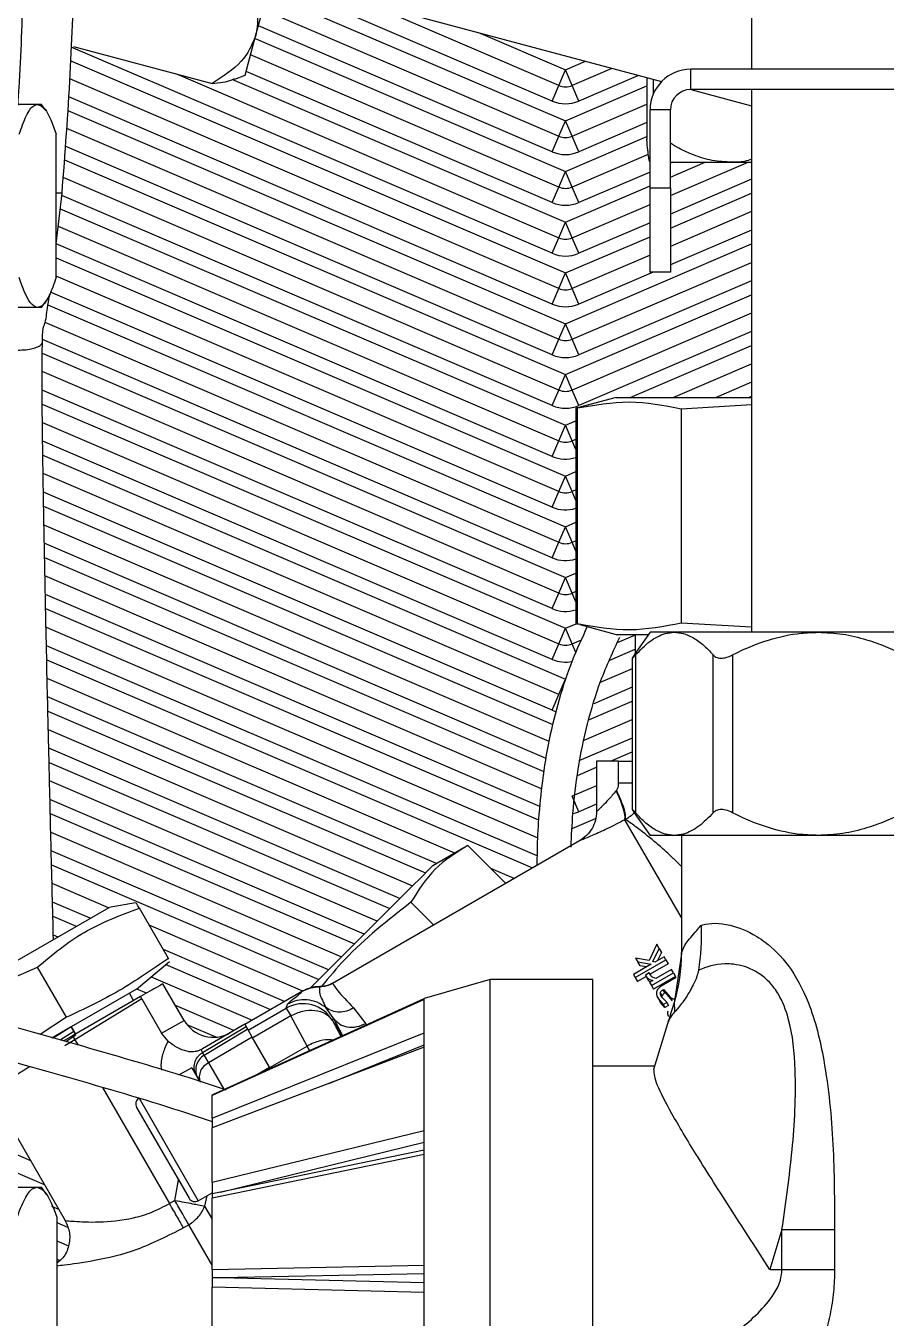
# Model space of a CAD drawing. Extents: x 75 to 2075, y 25 to 1460.
# Drawn here: x 1124.4 to 1187.9, y 873.6 to 969.1 of the extents above; entities that cross this region are included whole.
import ezdxf

# ---------------------------------------------------------------- set-up
doc = ezdxf.new("R2010")
doc.units = 0
doc.header["$LTSCALE"] = 5
doc.linetypes.add('SLD-KATı', pattern=[0])
doc.layers.get('0').update_dxf_attribs({"linetype": 'CONTINUOUS'})

msp = doc.modelspace()

# ---------------------------------------------------------------- linework, layer by layer
at = {"color": 7, "linetype": 'SLD-KATı'}
for p, q in [((1177.971, 985.042), (1177.971, 965.853)), ((1141.329, 968.29), (1144.381, 979.679)), ((1142.499, 972.655), (1171.31, 964.935)), ((1141.861, 970.275), (1163.729, 960.903)), ((1163.729, 964.653), (1149.326, 970.825)), ((1140.558, 965.41), (1141.329, 968.29)), ((1127.884, 967.542), (1138.11, 964.802)), ((1163.729, 957.153), (1140.96, 966.911)), ((1135.495, 965.503), (1163.729, 953.403)), ((1139.789, 965.131), (1140.558, 965.41)), ((1163.729, 964.653), (1164.221, 965.802)), ((1164.713, 964.653), (1164.221, 965.802)), ((1167.656, 965.914), (1164.713, 964.653)), ((1170.232, 965.223), (1170.232, 960.692)), ((1207.971, 965.853), (1173.471, 965.853)), ((1173.471, 964.353), (1173.471, 965.853)), ((1163.729, 949.653), (1127.611, 965.132)), ((1163.236, 963.504), (1163.729, 964.653)), ((1165.206, 963.504), (1164.713, 964.653)), ((1207.971, 964.353), (1173.471, 964.353)), ((1173.48, 964.353), (1177.971, 963.15)), ((1177.971, 964.353), (1177.971, 924.254)), ((1125.23, 963.254), (1117.488, 963.254)), ((1125.523, 963.254), (1125.23, 963.254)), ((1125.841, 962.801), (1125.523, 963.254)), ((1164.713, 960.903), (1170.232, 963.268)), ((1171.971, 962.853), (1170.471, 962.853)), ((1170.471, 957.103), (1170.471, 962.853)), ((1171.971, 957.103), (1171.971, 962.853)), ((1127.361, 961.489), (1163.729, 945.903)), ((1163.729, 960.903), (1164.221, 962.052)), ((1164.713, 960.903), (1164.221, 962.052)), ((1126.599, 950.461), (1126.599, 961.047)), ((1163.236, 959.754), (1163.729, 960.903)), ((1165.206, 959.754), (1164.713, 960.903)), ((1170.234, 960.653), (1170.236, 960.692)), ((1170.341, 959.565), (1164.713, 957.153)), ((1171.971, 958.979), (1176.464, 958.979)), ((1171.971, 956.513), (1177.725, 958.979)), ((1176.464, 958.979), (1177.971, 958.979)), ((1163.729, 942.153), (1127.112, 957.846)), ((1163.729, 957.153), (1164.221, 958.302)), ((1164.713, 957.153), (1164.221, 958.302)), ((1126.606, 952.953), (1127.034, 956.707)), ((1163.236, 956.004), (1163.729, 957.153)), ((1165.206, 956.004), (1164.713, 957.153)), ((1170.471, 957.103), (1171.971, 957.103)), ((1170.471, 950.853), (1170.471, 957.103)), ((1171.971, 957.103), (1171.971, 950.853)), ((1164.713, 953.403), (1170.471, 955.87)), ((1177.971, 955.335), (1171.971, 952.763)), ((1126.754, 954.249), (1163.729, 938.403)), ((1163.729, 953.403), (1164.221, 954.552)), ((1164.713, 953.403), (1164.221, 954.552)), ((1163.236, 952.254), (1163.729, 953.403)), ((1165.206, 952.254), (1164.713, 953.403)), ((1170.471, 952.12), (1164.713, 949.653)), ((1164.713, 945.903), (1177.971, 951.585)), ((1163.729, 934.653), (1126.599, 950.566)), ((1163.729, 949.653), (1164.221, 950.802)), ((1164.713, 949.653), (1164.221, 950.802)), ((1171.971, 950.853), (1170.471, 950.853)), ((1163.236, 948.504), (1163.729, 949.653)), ((1165.206, 948.504), (1164.713, 949.653)), ((1125.23, 948.254), (1117.488, 948.254)), ((1125.523, 948.254), (1125.23, 948.254)), ((1125.523, 948.254), (1125.866, 948.744)), ((1125.77, 947.171), (1163.729, 930.903)), ((1177.971, 947.835), (1164.713, 942.153)), ((1163.729, 945.903), (1164.221, 947.052)), ((1164.713, 945.903), (1164.221, 947.052)), ((1163.236, 944.754), (1163.729, 945.903)), ((1165.206, 944.754), (1164.713, 945.903)), ((1163.729, 927.153), (1125.558, 943.512)), ((1163.729, 942.153), (1164.221, 943.302)), ((1164.713, 942.153), (1164.221, 943.302)), ((1172.184, 941.604), (1177.971, 944.085)), ((1163.236, 941.004), (1163.729, 942.153)), ((1165.206, 941.004), (1164.713, 942.153)), ((1167.956, 941.604), (1165.272, 940.885)), ((1167.956, 941.604), (1167.976, 941.604)), ((1167.976, 941.604), (1177.971, 941.604)), ((1164.992, 940.805), (1164.992, 924.904)), ((1165.279, 940.86), (1165.068, 940.828)), ((1165.11, 924.88), (1165.11, 940.828)), ((1172.772, 940.777), (1177.971, 941.081)), ((1172.772, 940.777), (1172.772, 924.932)), ((1125.583, 939.751), (1163.729, 923.403)), ((1163.729, 938.403), (1164.221, 939.552)), ((1164.713, 938.403), (1164.221, 939.552)), ((1164.713, 938.403), (1164.992, 938.522)), ((1163.236, 937.254), (1163.729, 938.403)), ((1163.729, 919.653), (1125.633, 935.979)), ((1163.729, 934.653), (1164.221, 935.802)), ((1164.713, 934.653), (1164.221, 935.802)), ((1163.236, 933.504), (1163.729, 934.653)), ((1164.992, 934.772), (1164.713, 934.653)), ((1125.697, 932.202), (1163.003, 916.214)), ((1163.729, 930.903), (1164.221, 932.052)), ((1164.713, 930.903), (1164.221, 932.052)), ((1163.236, 929.754), (1163.729, 930.903)), ((1164.713, 930.903), (1164.992, 931.022)), ((1162.456, 912.698), (1125.769, 928.421)), ((1163.729, 927.153), (1164.221, 928.302)), ((1164.713, 927.153), (1164.221, 928.302)), ((1163.236, 926.004), (1163.729, 927.153)), ((1164.992, 927.272), (1164.713, 927.153)), ((1125.848, 924.637), (1162.167, 909.072)), ((1163.729, 923.403), (1164.221, 924.552)), ((1164.713, 923.403), (1164.221, 924.552)), ((1165.068, 924.88), (1165.279, 924.848)), ((1165.272, 924.823), (1167.956, 924.104)), ((1170.471, 924.254), (1169.299, 922.581)), ((1172.263, 924.254), (1170.471, 924.254)), ((1182.886, 924.254), (1172.263, 924.254)), ((1177.971, 924.63), (1172.772, 924.932)), ((1197.22, 924.254), (1182.886, 924.254)), ((1163.236, 922.254), (1163.729, 923.403)), ((1164.713, 923.403), (1165.401, 923.697)), ((1167.956, 924.104), (1170.366, 924.104)), ((1169.377, 924.104), (1169.377, 922.692)), ((1169.152, 922.365), (1169.152, 911.162)), ((1169.391, 922.581), (1169.391, 910.928)), ((1175.134, 910.928), (1175.134, 922.581)), ((1176.551, 922.581), (1176.551, 910.928)), ((1169.152, 921.555), (1166.795, 920.545)), ((1156.039, 907.948), (1125.931, 920.852)), ((1163.729, 919.653), (1164.221, 920.802)), ((1163.236, 918.504), (1163.729, 919.653)), ((1165.606, 916.285), (1169.152, 917.805)), ((1126.018, 917.065), (1152.929, 905.531)), ((1166.514, 914.729), (1166.514, 911)), ((1168.128, 914.729), (1166.514, 914.729)), ((1168.128, 914.729), (1169.152, 914.729)), ((1168.128, 913.116), (1168.128, 914.729)), ((1150.302, 902.907), (1126.107, 913.276)), ((1166.514, 912.924), (1164.713, 912.153)), ((1165.206, 911.004), (1164.713, 912.153)), ((1167.954, 912.544), (1167.987, 912.585)), ((1169.299, 910.928), (1170.471, 909.254)), ((1168.654, 910.433), (1168.607, 910.409)), ((1126.198, 909.487), (1147.677, 900.282)), ((1172.263, 909.254), (1170.471, 909.254)), ((1182.886, 909.254), (1172.263, 909.254)), ((1172.784, 909.254), (1172.784, 900.493)), ((1197.22, 909.254), (1182.886, 909.254)), ((1165.266, 908.851), (1147.011, 898.312)), ((1156.711, 908.336), (1154.413, 907.01)), ((1159.811, 905.701), (1157.009, 908.503)), ((1160.437, 906.063), (1158.707, 906.805)), ((1130.459, 903.911), (1126.292, 905.697)), ((1132.466, 904.282), (1130.501, 903.935)), ((1154.485, 902.627), (1152.804, 904.308)), ((1122.153, 899.115), (1130.501, 903.935)), ((1134.89, 900.167), (1132.748, 903.876)), ((1144.818, 897.757), (1133.474, 902.619)), ((1126.387, 901.906), (1126.731, 901.759)), ((1170.971, 901.208), (1170.397, 900.019)), ((1170.662, 899.933), (1171.147, 900.904)), ((1171.501, 900.291), (1170.822, 899.899)), ((1171.147, 900.904), (1170.971, 901.208)), ((1171.322, 900.601), (1171.019, 900.013)), ((1171.147, 900.904), (1171.322, 900.601)), ((1171.639, 900.052), (1171.501, 900.291)), ((1172.784, 900.493), (1172.24, 896.847)), ((1122.434, 898.303), (1125.207, 899.522)), ((1127.349, 895.813), (1125.207, 899.522)), ((1132.532, 897.891), (1134.973, 899.939)), ((1134.883, 900.097), (1134.89, 900.167)), ((1170.562, 899.749), (1169.239, 898.985)), ((1169.378, 898.746), (1171.639, 900.052)), ((1169.39, 900.195), (1169.557, 899.906)), ((1170.397, 900.019), (1169.39, 900.195)), ((1169.557, 899.906), (1170.562, 899.749)), ((1169.731, 899.605), (1169.557, 899.906)), ((1170.197, 899.538), (1169.731, 899.605)), ((1171.801, 899.771), (1170.47, 899.002)), ((1170.822, 899.899), (1170.662, 899.933)), ((1172.05, 899.341), (1170.897, 898.675)), ((1171.639, 900.052), (1171.801, 899.771)), ((1172.192, 899.094), (1172.05, 899.341)), ((1133.622, 898.806), (1141.085, 895.607)), ((1158.658, 898.597), (1153.79, 897.202)), ((1166.246, 898.597), (1158.658, 898.597)), ((1158.658, 855.786), (1158.658, 898.597)), ((1166.246, 855.786), (1166.246, 898.597)), ((1169.239, 898.985), (1169.378, 898.746)), ((1169.378, 898.746), (1169.54, 898.465)), ((1170.177, 898.833), (1169.54, 898.465)), ((1170.415, 899.096), (1170.131, 898.932)), ((1170.179, 898.829), (1170.337, 898.556)), ((1170.423, 899.083), (1170.415, 899.096)), ((1170.423, 899.083), (1170.553, 898.857)), ((1170.667, 898.543), (1170.425, 898.403)), ((1170.425, 898.403), (1170.567, 898.156)), ((1170.567, 898.156), (1172.192, 899.094)), ((1172.34, 898.838), (1170.715, 897.9)), ((1172.394, 898.744), (1171.283, 898.103)), ((1172.192, 899.094), (1172.34, 898.838)), ((1132.532, 897.891), (1127.712, 895.108)), ((1132.315, 897.044), (1132.002, 897.585)), ((1136.042, 895.587), (1134.479, 898.296)), ((1144.789, 897.746), (1140.542, 895.294)), ((1144.791, 897.742), (1140.544, 895.29)), ((1144.792, 897.734), (1144.791, 897.742)), ((1146.078, 898.077), (1146.077, 898.067)), ((1146.078, 898.077), (1146.078, 898.077)), ((1147.043, 898.328), (1147.04, 898.318)), ((1147.045, 898.331), (1147.043, 898.328)), ((1170.567, 898.156), (1170.715, 897.9)), ((1171.231, 897.602), (1171.368, 897.365)), ((1171.418, 897.846), (1171.47, 897.876)), ((1171.418, 897.846), (1171.556, 897.606)), ((1171.47, 897.876), (1171.982, 897.274)), ((1171.47, 897.876), (1171.609, 897.637)), ((1171.609, 897.637), (1171.556, 897.606)), ((1172.11, 897.052), (1171.609, 897.637)), ((1132.826, 897.339), (1127.808, 894.441)), ((1132.913, 897.181), (1127.98, 894.158)), ((1132.913, 897.181), (1132.826, 897.339)), ((1132.913, 897.181), (1134.386, 894.631)), ((1138.121, 890.094), (1153.79, 897.2)), ((1153.79, 897.13), (1138.121, 890.027)), ((1140.789, 894.865), (1143.597, 896.486)), ((1143.597, 896.486), (1143.675, 896.778)), ((1143.597, 896.486), (1143.924, 895.919)), ((1147.062, 895.763), (1146.526, 896.532)), ((1148.57, 896.511), (1149.469, 895.344)), ((1153.79, 897.13), (1153.79, 897.202)), ((1153.79, 894.67), (1153.79, 897.13)), ((1171.086, 897.169), (1171.427, 896.748)), ((1171.086, 897.169), (1171.218, 896.939)), ((1171.553, 896.53), (1171.218, 896.939)), ((1171.698, 896.924), (1171.329, 897.307)), ((1171.427, 896.748), (1171.706, 896.909)), ((1171.427, 896.748), (1171.553, 896.53)), ((1171.832, 896.691), (1171.553, 896.53)), ((1171.706, 896.909), (1171.698, 896.924)), ((1171.706, 896.909), (1171.832, 896.691)), ((1171.982, 897.274), (1172.11, 897.052)), ((1172.292, 896.21), (1172.264, 896.927)), ((1127.349, 895.813), (1125.405, 894.544)), ((1143.924, 895.919), (1141.117, 894.298)), ((1145.14, 893.694), (1143.924, 895.919)), ((1147.062, 895.763), (1147.011, 895.571)), ((1147.011, 895.571), (1147.184, 895.251)), ((1127.712, 895.108), (1126.283, 894.283)), ((1127.708, 895.106), (1126.385, 894.268)), ((1127.899, 894.765), (1126.9, 894.123)), ((1127.708, 895.106), (1128.02, 894.566)), ((1127.899, 894.765), (1127.708, 895.106)), ((1128.055, 894.494), (1127.899, 894.765)), ((1134.864, 894.053), (1134.386, 894.631)), ((1140.54, 895.297), (1137.409, 893.49)), ((1137.417, 893.206), (1140.633, 895.136)), ((1140.749, 894.936), (1137.534, 893.004)), ((1138.121, 888.366), (1153.79, 894.67)), ((1140.54, 895.297), (1140.633, 895.136)), ((1140.749, 894.936), (1140.633, 895.136)), ((1141.084, 894.356), (1140.749, 894.936)), ((1153.79, 893.608), (1153.79, 894.67)), ((1170.756, 891.982), (1171.789, 895.368)), ((1127.808, 894.441), (1127.167, 894.072)), ((1128.055, 894.494), (1127.301, 894.01)), ((1127.808, 894.441), (1127.98, 894.158)), ((1134.864, 894.053), (1134.793, 893.926)), ((1141.084, 894.356), (1137.86, 892.439)), ((1153.79, 893.608), (1138.121, 887.647)), ((1142.363, 892.14), (1141.084, 894.356)), ((1142.384, 892.103), (1145.14, 893.694)), ((1146.739, 890.925), (1153.79, 893.771)), ((1153.79, 887.457), (1153.79, 893.608)), ((1137.313, 893.437), (1137.409, 893.49)), ((1137.534, 893.004), (1137.417, 893.206)), ((1137.534, 893.004), (1137.86, 892.439)), ((1136.617, 892.093), (1135.64, 891.529)), ((1136.617, 892.093), (1137.196, 891.09)), ((1137.86, 892.439), (1138.98, 890.5)), ((1142.414, 892.052), (1142.363, 892.14)), ((1170.82, 892.192), (1166.246, 892.192)), ((1121.773, 890.302), (1127.262, 880.795)), ((1138.121, 890.094), (1138.121, 890.027)), ((1138.121, 888.366), (1138.121, 890.027)), ((1132.536, 889.16), (1136.411, 882.448)), ((1138.121, 888.366), (1138.121, 887.647)), ((1138.121, 883.643), (1138.121, 887.647)), ((1138.121, 883.643), (1153.79, 887.457)), ((1153.79, 885.687), (1153.79, 887.457)), ((1138.746, 882.906), (1153.79, 886.586)), ((1153.79, 885.991), (1138.746, 882.895)), ((1153.79, 885.687), (1138.121, 882.465)), ((1153.79, 877.493), (1153.79, 885.687)), ((1125.738, 883.434), (1123.223, 884.512)), ((1117.279, 883.254), (1125.184, 883.254)), ((1125.184, 883.254), (1125.523, 883.254)), ((1125.905, 882.71), (1125.523, 883.254)), ((1138.121, 883.643), (1138.121, 882.763)), ((1135.352, 882.289), (1134.966, 882.059)), ((1137.094, 882.265), (1138.121, 882.858)), ((1138.746, 882.898), (1138.121, 882.763)), ((1138.121, 882.763), (1138.121, 882.465)), ((1138.121, 877.192), (1138.121, 882.465)), ((1138.746, 882.898), (1138.746, 882.906)), ((1138.746, 882.895), (1138.746, 882.898)), ((1126.655, 881.047), (1126.655, 870.461)), ((1136.393, 880.486), (1136.007, 880.256)), ((1126.655, 879.291), (1127.516, 878.923)), ((1180.214, 880.141), (1179.314, 877.192)), ((1180.214, 880.141), (1184.105, 880.141)), ((1180.214, 877.192), (1180.214, 880.141)), ((1184.105, 880.141), (1184.105, 877.192)), ((1138.121, 877.192), (1153.79, 877.493)), ((1153.79, 875.49), (1153.79, 877.493)), ((1138.121, 877.192), (1138.121, 876.576)), ((1138.746, 876.576), (1138.121, 876.576)), ((1138.121, 876.576), (1138.121, 875.871)), ((1138.746, 876.582), (1153.79, 876.884)), ((1138.746, 876.576), (1138.746, 876.582)), ((1138.746, 876.57), (1138.746, 876.576)), ((1153.79, 876.21), (1138.746, 876.57)), ((1179.314, 877.192), (1180.214, 877.192)), ((1180.214, 877.192), (1184.105, 877.192)), ((1138.121, 870.74), (1138.121, 875.871)), ((1153.79, 875.49), (1138.121, 875.871)), ((1153.79, 867.449), (1153.79, 875.49))]:
    msp.add_line(p, q, dxfattribs=at)
at = {"color": 8, "linetype": 'SLD-KATı'}
for p, q in [((1163.236, 963.504), (1142.435, 972.418)), ((1142.188, 971.494), (1164.221, 962.052)), ((1163.236, 959.754), (1141.534, 969.055)), ((1141.286, 968.131), (1164.221, 958.302)), ((1157.793, 968.557), (1164.221, 965.802)), ((1163.236, 952.254), (1127.709, 967.48)), ((1127.672, 966.466), (1164.221, 950.802)), ((1164.221, 965.802), (1165.703, 966.437)), ((1163.236, 956.004), (1140.633, 965.691)), ((1169.608, 965.391), (1165.206, 963.504)), ((1170.234, 965.223), (1170.234, 960.653)), ((1139.626, 965.092), (1164.221, 954.552)), ((1164.221, 962.052), (1170.232, 964.628)), ((1170.734, 964.081), (1170.734, 965.089)), ((1163.236, 948.504), (1127.521, 963.81)), ((1127.452, 962.81), (1164.221, 947.052)), ((1170.232, 961.908), (1165.206, 959.754)), ((1164.221, 958.302), (1170.232, 960.878)), ((1163.236, 944.754), (1127.271, 960.167)), ((1127.202, 959.167), (1164.221, 943.302)), ((1172.148, 958.979), (1171.971, 958.903)), ((1171.971, 957.873), (1174.552, 958.979)), ((1170.471, 958.26), (1165.206, 956.004)), ((1177.971, 957.725), (1171.971, 955.153)), ((1164.221, 954.552), (1170.471, 957.23)), ((1171.971, 954.123), (1177.971, 956.694)), ((1163.236, 941.004), (1127.013, 956.528)), ((1126.901, 955.546), (1164.221, 939.552)), ((1170.471, 954.51), (1165.206, 952.254)), ((1177.971, 953.975), (1171.971, 951.403)), ((1163.236, 937.254), (1126.606, 952.953)), ((1164.221, 950.802), (1170.471, 953.48)), ((1164.221, 947.052), (1177.971, 952.944)), ((1126.599, 951.926), (1164.221, 935.802)), ((1170.688, 950.853), (1165.206, 948.504)), ((1177.971, 950.225), (1165.206, 944.754)), ((1163.236, 933.504), (1126.18, 949.385)), ((1164.221, 943.302), (1177.971, 949.194)), ((1125.991, 948.436), (1164.221, 932.052)), ((1177.971, 946.475), (1165.206, 941.004)), ((1163.236, 929.754), (1125.587, 945.889)), ((1169.01, 941.604), (1177.971, 945.444)), ((1125.571, 944.866), (1164.221, 928.302)), ((1177.971, 942.725), (1175.357, 941.604)), ((1163.236, 926.004), (1125.564, 942.149)), ((1177.76, 941.604), (1177.971, 941.694)), ((1125.57, 941.116), (1164.221, 924.552)), ((1164.221, 939.552), (1164.992, 939.882)), ((1163.236, 922.254), (1125.6, 938.384)), ((1164.992, 937.752), (1164.713, 938.403)), ((1125.612, 937.348), (1164.221, 920.802)), ((1164.221, 935.802), (1164.992, 936.132)), ((1164.992, 934.002), (1164.713, 934.653)), ((1163.236, 918.504), (1125.655, 934.61)), ((1125.672, 933.572), (1163.298, 917.447)), ((1164.221, 932.052), (1164.992, 932.382)), ((1162.791, 914.944), (1125.722, 930.831)), ((1164.992, 930.252), (1164.713, 930.903)), ((1125.742, 929.793), (1162.631, 913.983)), ((1164.221, 928.302), (1164.992, 928.632)), ((1162.326, 911.394), (1125.797, 927.049)), ((1164.992, 926.502), (1164.713, 927.153)), ((1125.819, 926.01), (1162.23, 910.405)), ((1164.221, 924.552), (1165.021, 924.894)), ((1162.119, 907.732), (1125.878, 923.265)), ((1164.985, 922.768), (1164.713, 923.403)), ((1169.377, 924.042), (1168.044, 923.47)), ((1167.496, 922.205), (1169.377, 923.011)), ((1125.901, 922.225), (1161.789, 906.844)), ((1154.687, 907.168), (1125.962, 919.479)), ((1169.152, 920.195), (1166.312, 918.978)), ((1125.986, 918.438), (1153.883, 906.482)), ((1165.946, 917.791), (1169.152, 919.165)), ((1151.976, 904.579), (1126.05, 915.691)), ((1169.152, 916.445), (1165.206, 914.754)), ((1126.074, 914.65), (1151.255, 903.859)), ((1167.552, 914.729), (1169.152, 915.415)), ((1165.11, 913.683), (1166.514, 914.284)), ((1149.35, 901.955), (1126.14, 911.902)), ((1126.165, 910.861), (1148.629, 901.234)), ((1166.514, 911.564), (1165.206, 911.004)), ((1164.711, 909.761), (1166.447, 910.506)), ((1172.784, 903.175), (1168.607, 910.409)), ((1146.725, 899.33), (1126.232, 908.113)), ((1126.258, 907.072), (1146.004, 898.609)), ((1129.107, 903.13), (1126.327, 904.322)), ((1126.353, 903.281), (1128.083, 902.539)), ((1143.461, 896.979), (1134.517, 900.812)), ((1172.784, 900.493), (1172.797, 900.573)), ((1134.695, 899.706), (1142.437, 896.388)), ((1133.271, 897.596), (1132.549, 897.905)), ((1144.791, 897.742), (1144.789, 897.746)), ((1146.078, 898.077), (1146.078, 898.077)), ((1146.078, 898.077), (1146.078, 898.077)), ((1139.728, 894.829), (1135.413, 896.678)), ((1134.386, 894.631), (1136.042, 895.587)), ((1147.062, 895.763), (1147.755, 894.463)), ((1136.242, 895.293), (1138.445, 894.349)), ((1127.98, 894.158), (1127.229, 893.707)), ((1127.98, 894.158), (1128.214, 893.753)), ((1145.323, 893.377), (1145.14, 893.694)), ((1141.481, 891.618), (1142.363, 892.14)), ((1130.022, 890.622), (1134.966, 882.059)), ((1132.719, 889.843), (1137.094, 882.265)), ((1122.998, 885.969), (1124.695, 885.241)), ((1135.352, 882.289), (1135.644, 883.777)), ((1137.721, 882.627), (1137.562, 881.865)), ((1126.782, 881.627), (1126.272, 881.846)), ((1137.562, 881.865), (1138.121, 880.897)), ((1126.655, 880.651), (1127.425, 880.321)), ((1138.121, 877.493), (1136.393, 880.486)), ((1126.867, 877.841), (1126.655, 877.931))]:
    msp.add_line(p, q, dxfattribs=at)
at = {"color": 8, "linetype": 'SLD-KATı', "flags": 128}
for points in [[(1163.236, 918.504), (1163.473, 918.416), (1163.533, 918.398)], [(1164.787, 910.866), (1164.969, 910.916), (1165.206, 911.004)]]:
    msp.add_lwpolyline(points, dxfattribs=at)
at = {"color": 7, "linetype": 'SLD-KATı', "flags": 128}
msp.add_lwpolyline([(1154.413, 907.01), (1154.402, 906.999), (1154.163, 906.761), (1153.623, 906.223), (1152.805, 905.407), (1151.747, 904.35), (1150.493, 903.098), (1149.099, 901.704), (1147.626, 900.231), (1146.138, 898.743), (1145.372, 897.977)], dxfattribs=at)
at = {"color": 7, "linetype": 'SLD-KATı'}
for centre, radius, start, end in [((1173.471, 962.853), 3, 90, 180), ((1164.221, 965.802), 1.25, 246.80141, 293.19859), ((1173.471, 962.853), 1.5, 90, 180), ((1164.221, 965.802), 2.5, 246.80141, 293.19859), ((1164.221, 962.052), 1.25, 246.80141, 293.19859), ((1164.221, 962.052), 2.5, 246.80141, 293.19859), ((1164.221, 958.302), 1.25, 246.80141, 293.19859), ((1164.221, 958.302), 2.5, 246.80141, 293.19859), ((1164.221, 954.552), 1.25, 246.80141, 293.19859), ((1164.221, 954.552), 2.5, 246.80141, 293.19859), ((1164.221, 950.802), 1.25, 246.80141, 293.19859), ((1164.221, 950.802), 2.5, 246.80141, 293.19859), ((1164.221, 947.052), 1.25, 246.80141, 293.19859), ((1164.221, 947.052), 2.5, 246.80141, 293.19859), ((1164.221, 943.302), 1.25, 246.80141, 293.19859), ((1164.221, 943.302), 2.5, 246.80141, 293.19859), ((1164.221, 939.552), 1.25, 246.80141, 293.19859), ((1164.221, 935.802), 1.25, 246.80141, 293.19859), ((1164.221, 932.052), 1.25, 246.80141, 293.19859), ((1164.221, 928.302), 1.25, 246.80141, 293.19859), ((1164.221, 924.552), 1.25, 246.80141, 293.19859), ((1160.531, 900.504), 12.266, 343.04357, 0.32151), ((1144.845, 894.319), 2.501, 30.04597, 119.95403), ((1138.207, 896.837), 2.5, 210, 300), ((1138.158, 891.922), 1.25, 119.99018, 209.99018), ((1138.295, 891.402), 1.124, 112.74003, 200.14607), ((1132.969, 889.41), 0.5, 120, 210), ((1136.844, 882.698), 0.5, 210, 300)]:
    msp.add_arc(centre, radius, start, end, dxfattribs=at)
at = {"color": 8, "linetype": 'SLD-KATı'}
for centre, end in [((1164.221, 939.552), 287.97026), ((1164.221, 935.802), 287.97026), ((1164.221, 932.052), 287.97026), ((1164.221, 928.302), 287.97026), ((1164.221, 924.552), 281.72201)]:
    msp.add_arc(centre, 2.5, 246.80141, end, dxfattribs=at)
at = {"color": 7, "linetype": 'SLD-KATı'}
msp.add_ellipse((1148.117, 893.681), major_axis=(-1.013, 1.755), ratio=0.026186, start_param=5.152, end_param=6.731386, dxfattribs=at)
for points, knots in [([(1144.67, 1106.936), (1143.359, 1105.096), (1140.922, 1101.673), (1138.019, 1096.626), (1135.835, 1092.313), (1134.276, 1088.845), (1133.18, 1086.182), (1132.344, 1084.009), (1131.601, 1081.96), (1130.608, 1079.043), (1129.417, 1075.155), (1127.859, 1069.24), (1126.331, 1061.963), (1125.044, 1053.492), (1124.18, 1045.001), (1123.6, 1035.112), (1123.469, 1023.672), (1123.975, 1011.014), (1124.184, 1001.354), (1124.281, 994.703), (1124.322, 990.301), (1124.337, 985.046), (1124.299, 978.79), (1124.142, 971.816), (1123.98, 966.482), (1123.762, 963.52), (1123.727, 963.046)], [0, 0, 0, 0, 0.045626, 0.084872, 0.117479, 0.143289, 0.161674, 0.175693, 0.190352, 0.205729, 0.237993, 0.272546, 0.329461, 0.388389, 0.44603, 0.502375, 0.589259, 0.678095, 0.75972, 0.785413, 0.813089, 0.849034, 0.891983, 0.939918, 0.990393, 1, 1, 1, 1]), ([(1127.034, 956.707), (1127.257, 959.643), (1127.69, 965.322), (1127.944, 973.311), (1128.06, 980.138), (1128.087, 985.962), (1128.067, 991.266), (1128.009, 996.606), (1127.886, 1003.634), (1127.672, 1012.447), (1127.27, 1022.851), (1127.308, 1033.623), (1127.856, 1044.541), (1129.088, 1055.863), (1130.785, 1065.3), (1132.623, 1072.727), (1134.144, 1077.851), (1135.478, 1081.705), (1136.625, 1084.7), (1137.725, 1087.376), (1139.262, 1090.787), (1141.372, 1094.938), (1144.137, 1099.728), (1146.44, 1102.96), (1147.671, 1104.688)], [0, 0, 0, 0, 0.057982, 0.112194, 0.157644, 0.192748, 0.227208, 0.262435, 0.298291, 0.366172, 0.436799, 0.504316, 0.579132, 0.65272, 0.729037, 0.768033, 0.803484, 0.834313, 0.848314, 0.866633, 0.89128, 0.921931, 0.958256, 1, 1, 1, 1]), ([(1140.285, 972.919), (1140.465, 972.593), (1140.918, 971.774), (1141.388, 970.451), (1141.523, 969.223), (1141.378, 968.526), (1141.329, 968.29)], [0, 0, 0, 0, 0.205614, 0.517012, 0.836167, 1, 1, 1, 1]), ([(1141.329, 968.29), (1141.044, 967.644), (1140.441, 966.277), (1138.915, 965.311), (1138.11, 964.802)], [0, 0, 0, 0, 0.472492, 1, 1, 1, 1]), ([(1138.11, 964.802), (1138.668, 964.862), (1139.359, 964.937), (1139.709, 965.13), (1139.776, 965.167)], [0, 0, 0, 0, 0.807396, 1, 1, 1, 1]), ([(1123.861, 961.047), (1124.032, 961.528), (1124.378, 962.504), (1124.849, 963.173), (1125.137, 963.235), (1125.23, 963.254)], [0, 0, 0, 0, 0.3967467, 0.8067521, 1, 1, 1, 1]), ([(1125.23, 963.254), (1125.413, 963.184), (1125.894, 962.999), (1126.329, 961.793), (1126.599, 961.047)], [0, 0, 0, 0, 0.3814192, 1, 1, 1, 1]), ([(1170.484, 958.979), (1170.465, 958.997), (1170.426, 959.032), (1170.365, 959.337), (1170.3, 959.852), (1170.256, 960.385), (1170.234, 960.653)], [0, 0, 0, 0, 0.220853, 0.444668, 0.720511, 1, 1, 1, 1]), ([(1176.464, 958.979), (1175.997, 959.006), (1175.054, 959.06), (1173.759, 959.466), (1172.729, 959.924), (1172.176, 960.265), (1171.971, 960.391)], [0, 0, 0, 0, 0.301152, 0.608369, 0.85489, 1, 1, 1, 1]), ([(1177.971, 959.189), (1177.795, 959.135), (1177.3, 958.985), (1176.792, 958.981), (1176.464, 958.979)], [0, 0, 0, 0, 0.3553, 1, 1, 1, 1]), ([(1125.23, 948.254), (1125.047, 948.325), (1124.566, 948.509), (1124.131, 949.715), (1123.861, 950.461)], [0, 0, 0, 0, 0.3814192, 1, 1, 1, 1]), ([(1126.599, 950.461), (1126.428, 949.981), (1126.082, 949.004), (1125.611, 948.335), (1125.322, 948.274), (1125.23, 948.254)], [0, 0, 0, 0, 0.396747, 0.806752, 1, 1, 1, 1]), ([(1125.579, 945.708), (1125.585, 945.945), (1125.593, 946.245), (1125.624, 946.594), (1125.643, 946.729), (1125.684, 946.864), (1125.861, 947.29), (1125.913, 948.121), (1126.067, 948.846), (1126.118, 949.195), (1126.125, 949.243)], [0, 0, 0, 0, 0.207376, 0.262538, 0.296537, 0.318372, 0.380997, 0.710092, 0.959935, 1, 1, 1, 1]), ([(1126.396, 901.565), (1126.34, 903.784), (1126.23, 908.117), (1126.084, 914.186), (1125.962, 919.437), (1125.867, 923.691), (1125.801, 926.862), (1125.752, 929.293), (1125.709, 931.499), (1125.662, 934.106), (1125.613, 937.147), (1125.574, 940.306), (1125.546, 943.163), (1125.569, 944.948), (1125.579, 945.708)], [0, 0, 0, 0, 0.151608, 0.296088, 0.414246, 0.509784, 0.585969, 0.630124, 0.675199, 0.735938, 0.807199, 0.881536, 0.9496, 1, 1, 1, 1]), ([(1165.068, 940.828), (1165.032, 940.818), (1164.99, 940.805), (1164.995, 940.803), (1165.033, 940.811), (1165.099, 940.826), (1165.11, 940.828)], [0, 0, 0, 0, 0.417257, 0.500004, 0.917255, 1, 1, 1, 1]), ([(1165.11, 940.828), (1166.38, 941.054), (1168.935, 941.508), (1171.489, 941.021), (1172.772, 940.777)], [0, 0, 0, 0, 0.497398, 1, 1, 1, 1]), ([(1165.832, 924.673), (1165.445, 923.838), (1164.63, 922.08), (1163.714, 919.291), (1162.982, 916.331), (1162.494, 913.384), (1162.228, 910.656), (1162.12, 908.566), (1162.114, 907.411), (1162.113, 907.031)], [0, 0, 0, 0, 0.151401, 0.318548, 0.487566, 0.658114, 0.812956, 0.938334, 1, 1, 1, 1]), ([(1165.068, 924.88), (1165.032, 924.89), (1164.99, 924.903), (1164.995, 924.905), (1165.033, 924.897), (1165.099, 924.882), (1165.11, 924.88)], [0, 0, 0, 0, 0.417257, 0.500004, 0.917255, 1, 1, 1, 1]), ([(1172.772, 924.932), (1171.502, 924.689), (1168.948, 924.2), (1166.394, 924.653), (1165.11, 924.88)], [0, 0, 0, 0, 0.49742, 1, 1, 1, 1]), ([(1169.391, 922.581), (1169.74, 922.941), (1170.266, 923.486), (1171.013, 923.948), (1171.619, 924.202), (1172.039, 924.236), (1172.263, 924.254)], [0, 0, 0, 0, 0.3822459, 0.5776631, 0.77475, 1, 1, 1, 1]), ([(1172.263, 924.254), (1172.483, 924.237), (1172.925, 924.201), (1173.632, 923.896), (1174.377, 923.382), (1174.881, 922.849), (1175.134, 922.581)], [0, 0, 0, 0, 0.220853, 0.444668, 0.720511, 1, 1, 1, 1]), ([(1176.551, 922.581), (1176.696, 922.654), (1177.561, 923.089), (1179.227, 923.752), (1181.231, 924.2), (1182.467, 924.24), (1182.886, 924.254)], [0, 0, 0, 0, 0.073265, 0.436543, 0.808871, 1, 1, 1, 1]), ([(1182.886, 924.254), (1183.485, 924.227), (1184.696, 924.173), (1186.361, 923.77), (1187.876, 923.234), (1188.771, 922.799), (1189.221, 922.581)], [0, 0, 0, 0, 0.272941, 0.5513799, 0.7748074, 1, 1, 1, 1]), ([(1164.635, 908.385), (1164.672, 909.22), (1164.758, 911.172), (1165.132, 914.215), (1165.802, 917.489), (1166.778, 920.756), (1167.74, 922.839), (1168.231, 923.901)], [0, 0, 0, 0, 0.152767, 0.357035, 0.57053, 0.781067, 1, 1, 1, 1]), ([(1169.299, 922.581), (1169.249, 922.507), (1169.149, 922.36), (1169.144, 922.321), (1169.242, 922.414), (1169.349, 922.533), (1169.391, 922.581)], [0, 0, 0, 0, 0.280694, 0.562832, 0.82575, 1, 1, 1, 1]), ([(1175.134, 922.581), (1175.219, 922.507), (1175.389, 922.36), (1175.791, 922.321), (1176.198, 922.414), (1176.45, 922.533), (1176.551, 922.581)], [0, 0, 0, 0, 0.280694, 0.562832, 0.82575, 1, 1, 1, 1]), ([(1069.75, 914.029), (1068.653, 913.863), (1066.642, 913.56), (1064.22, 913.09), (1062.442, 912.661), (1061.177, 912.266), (1060.175, 911.857), (1059.474, 911.437), (1059.046, 911.034), (1058.743, 910.546), (1058.588, 909.891), (1058.712, 909.2), (1059.302, 908.322), (1060.54, 907.553), (1062.052, 906.95), (1064.188, 906.261), (1066.936, 905.531), (1069.961, 904.81), (1072.934, 904.143), (1076.068, 903.463), (1079.746, 902.683), (1083.947, 901.8), (1088.348, 900.871), (1092.353, 900.014), (1096.065, 899.205), (1099.814, 898.373), (1104.154, 897.383), (1108.984, 896.243), (1114.017, 895.005), (1120.195, 893.417), (1127.448, 891.416), (1133.82, 889.555), (1137.339, 888.384), (1138.121, 888.124)], [0, 0, 0, 0, 0.047537, 0.087092, 0.119923, 0.147037, 0.169221, 0.196774, 0.214043, 0.225865, 0.238957, 0.257456, 0.280866, 0.312075, 0.339665, 0.37171, 0.408036, 0.440671, 0.46798, 0.495326, 0.527766, 0.565775, 0.602996, 0.63766, 0.664077, 0.693132, 0.728054, 0.768127, 0.808375, 0.847906, 0.914915, 0.9811, 1, 1, 1, 1]), ([(1168.128, 913.116), (1168.121, 913.011), (1168.111, 912.861), (1168.053, 912.682), (1168.008, 912.615), (1167.987, 912.585)], [0, 0, 0, 0, 0.564433, 0.80205, 1, 1, 1, 1]), ([(1168.607, 910.409), (1168.621, 910.51), (1168.65, 910.712), (1168.495, 911.284), (1168.257, 911.913), (1168.055, 912.334), (1167.954, 912.544)], [0, 0, 0, 0, 0.27999, 0.559492, 0.779777, 1, 1, 1, 1]), ([(1168.654, 910.433), (1168.665, 910.533), (1168.689, 910.732), (1168.529, 911.309), (1168.289, 911.945), (1168.088, 912.372), (1167.987, 912.585)], [0, 0, 0, 0, 0.279993, 0.559483, 0.779774, 1, 1, 1, 1]), ([(1166.515, 911.016), (1166.498, 910.798), (1166.464, 910.362), (1166.203, 909.754), (1165.808, 909.222), (1165.447, 908.975), (1165.267, 908.851)], [0, 0, 0, 0, 0.2499, 0.499902, 0.749857, 1, 1, 1, 1]), ([(1169.391, 910.928), (1169.325, 911.001), (1169.192, 911.148), (1169.133, 911.188), (1169.184, 911.094), (1169.267, 910.975), (1169.299, 910.928)], [0, 0, 0, 0, 0.280694, 0.562832, 0.82575, 1, 1, 1, 1]), ([(1172.263, 909.254), (1172.043, 909.272), (1171.601, 909.307), (1170.894, 909.612), (1170.149, 910.127), (1169.645, 910.66), (1169.391, 910.928)], [0, 0, 0, 0, 0.220853, 0.444668, 0.720511, 1, 1, 1, 1]), ([(1175.134, 910.928), (1174.786, 910.567), (1174.259, 910.022), (1173.513, 909.56), (1172.907, 909.306), (1172.487, 909.272), (1172.263, 909.254)], [0, 0, 0, 0, 0.382246, 0.577663, 0.77475, 1, 1, 1, 1]), ([(1176.551, 910.928), (1176.388, 911.001), (1176.061, 911.148), (1175.615, 911.188), (1175.309, 911.094), (1175.184, 910.975), (1175.134, 910.928)], [0, 0, 0, 0, 0.280694, 0.562832, 0.82575, 1, 1, 1, 1]), ([(1182.886, 909.254), (1182.467, 909.268), (1181.252, 909.307), (1179.248, 909.749), (1177.58, 910.41), (1176.696, 910.855), (1176.551, 910.928)], [0, 0, 0, 0, 0.191127, 0.553705, 0.926736, 1, 1, 1, 1]), ([(1189.221, 910.928), (1188.775, 910.711), (1187.879, 910.276), (1186.375, 909.744), (1184.708, 909.337), (1183.497, 909.282), (1182.886, 909.254)], [0, 0, 0, 0, 0.223518, 0.448621, 0.721723, 1, 1, 1, 1]), ([(1139.161, 890.44), (1139.122, 890.453), (1136.319, 891.407), (1130.663, 893.079), (1123.382, 895.15), (1117.203, 896.773), (1112.124, 898.051), (1107.099, 899.262), (1102.432, 900.344), (1098.386, 901.253), (1094.68, 902.069), (1090.912, 902.882), (1086.666, 903.784), (1082.318, 904.698), (1078.278, 905.549), (1074.892, 906.274), (1071.846, 906.945), (1068.829, 907.642), (1065.918, 908.377), (1063.614, 909.053), (1061.985, 909.654), (1061.32, 910.019), (1061.235, 909.992), (1061.2, 909.981)], [0, 0, 0, 0, 0.001289, 0.093048, 0.185057, 0.239159, 0.294369, 0.350429, 0.40291, 0.447069, 0.48352, 0.525713, 0.572961, 0.627293, 0.676155, 0.717439, 0.753621, 0.795712, 0.844907, 0.892145, 0.931936, 0.972081, 1, 1, 1, 1]), ([(1168.607, 910.409), (1168.174, 910.185), (1167.319, 909.741), (1166.218, 909.242), (1165.428, 908.915), (1165.32, 908.872), (1165.266, 908.851)], [0, 0, 0, 0, 0.261443, 0.516494, 0.761435, 1, 1, 1, 1]), ([(1157.009, 908.503), (1156.151, 907.975), (1154.419, 906.907), (1153.346, 905.18), (1152.804, 904.308)], [0, 0, 0, 0, 0.495216, 1, 1, 1, 1]), ([(1132.748, 903.876), (1132.744, 903.883), (1132.601, 904.106), (1132.435, 904.367), (1132.482, 904.258), (1132.487, 904.246)], [0, 0, 0, 0, 0.030854, 0.89333, 1, 1, 1, 1]), ([(1152.804, 904.308), (1151.103, 902.981), (1148.702, 901.108), (1146.761, 898.774), (1146.196, 898.094)], [0, 0, 0, 0, 0.708615, 1, 1, 1, 1]), ([(1125.207, 899.522), (1126.32, 900.445), (1128.585, 902.325), (1131.345, 903.353), (1132.748, 903.876)], [0, 0, 0, 0, 0.491212, 1, 1, 1, 1]), ([(1172.797, 900.573), (1172.879, 900.8), (1173.045, 901.262), (1173.672, 901.945), (1174.126, 902.473), (1174.232, 902.596)], [0, 0, 0, 0, 0.426252, 0.865683, 1, 1, 1, 1]), ([(1174.232, 902.596), (1174.233, 902.581), (1174.312, 901.47), (1174.18, 900.372), (1174.05, 899.29)], [0, 0, 0, 0, 0.013891, 1, 1, 1, 1]), ([(1174.232, 902.596), (1174.274, 902.61), (1174.843, 902.797), (1176.131, 902.812), (1177.89, 902.117), (1179.379, 901.105), (1180.854, 899.619), (1182.437, 896.598), (1183.526, 892.069), (1184.069, 886.417), (1184.093, 882.235), (1184.105, 880.141)], [0, 0, 0, 0, 0.0099372, 0.1341508, 0.2295019, 0.2596969, 0.3462906, 0.4497356, 0.5941692, 0.7968412, 1, 1, 1, 1]), ([(1134.89, 900.167), (1133.698, 899.341), (1131.304, 897.683), (1128.671, 896.438), (1127.349, 895.813)], [0, 0, 0, 0, 0.497922, 1, 1, 1, 1]), ([(1180.214, 880.141), (1180.493, 882.096), (1181.049, 886.001), (1181.323, 891.231), (1180.967, 895.168), (1180.197, 897.151), (1179.611, 898.042), (1179.073, 898.663), (1178.05, 899.419), (1176.927, 899.733), (1175.416, 899.808), (1174.649, 899.517), (1174.05, 899.29)], [0, 0, 0, 0, 0.217887, 0.435182, 0.577776, 0.651072, 0.672563, 0.703404, 0.750696, 0.835691, 0.871918, 1, 1, 1, 1]), ([(1170.131, 898.932), (1170.136, 898.918), (1170.144, 898.893), (1170.161, 898.86), (1170.173, 898.839), (1170.179, 898.829)], [0, 0, 0, 0, 0.379473, 0.689286, 1, 1, 1, 1]), ([(1170.179, 898.829), (1170.215, 898.783), (1170.301, 898.672), (1170.488, 898.595), (1170.62, 898.557), (1170.667, 898.543)], [0, 0, 0, 0, 0.308072, 0.750894, 1, 1, 1, 1]), ([(1170.468, 898.428), (1170.452, 898.437), (1170.394, 898.466), (1170.36, 898.519), (1170.337, 898.556)], [0, 0, 0, 0, 0.297216, 1, 1, 1, 1]), ([(1170.486, 898.946), (1170.478, 898.96), (1170.461, 898.989), (1170.437, 899.033), (1170.427, 899.067), (1170.423, 899.083)], [0, 0, 0, 0, 0.319544, 0.65772, 1, 1, 1, 1]), ([(1170.897, 898.675), (1170.809, 898.703), (1170.682, 898.744), (1170.552, 898.849), (1170.508, 898.913), (1170.486, 898.946)], [0, 0, 0, 0, 0.524931, 0.757629, 1, 1, 1, 1]), ([(1174.05, 899.29), (1174.012, 899.135), (1173.916, 898.752), (1173.591, 898.041), (1173.075, 897.179), (1172.587, 896.542), (1172.359, 896.285), (1172.292, 896.21)], [0, 0, 0, 0, 0.102671, 0.254538, 0.512036, 0.857586, 1, 1, 1, 1]), ([(1143.675, 896.778), (1143.744, 896.853), (1143.884, 897.004), (1144.551, 897.491), (1144.713, 897.654), (1144.792, 897.734)], [0, 0, 0, 0, 0.330144, 0.671143, 1, 1, 1, 1]), ([(1146.078, 898.08), (1145.852, 898.068), (1145.399, 898.043), (1144.992, 897.845), (1144.789, 897.745)], [0, 0, 0, 0, 0.5, 1, 1, 1, 1]), ([(1144.791, 897.742), (1144.995, 897.841), (1145.401, 898.039), (1145.852, 898.064), (1146.078, 898.077)], [0, 0, 0, 0, 0.5, 1, 1, 1, 1]), ([(1146.077, 898.067), (1146.042, 897.924), (1145.972, 897.63), (1146.339, 896.904), (1146.526, 896.532)], [0, 0, 0, 0, 0.488302, 1, 1, 1, 1]), ([(1147.044, 898.331), (1146.892, 898.256), (1146.586, 898.107), (1146.247, 898.089), (1146.078, 898.08)], [0, 0, 0, 0, 0.5, 1, 1, 1, 1]), ([(1147.043, 898.328), (1146.872, 898.246), (1146.565, 898.1), (1146.227, 898.084), (1146.078, 898.077)], [0, 0, 0, 0, 0.559652, 1, 1, 1, 1]), ([(1147.04, 898.318), (1147.095, 898.191), (1147.203, 897.938), (1148.115, 896.986), (1148.57, 896.511)], [0, 0, 0, 0, 0.500132, 1, 1, 1, 1]), ([(1170.945, 897.692), (1170.941, 897.644), (1170.931, 897.52), (1170.991, 897.343), (1171.056, 897.223), (1171.086, 897.169)], [0, 0, 0, 0, 0.25396, 0.661695, 1, 1, 1, 1]), ([(1171.283, 898.103), (1171.202, 898.05), (1171.084, 897.972), (1170.977, 897.819), (1170.956, 897.735), (1170.945, 897.692)], [0, 0, 0, 0, 0.5135886, 0.7466715, 1, 1, 1, 1]), ([(1171.231, 897.602), (1171.236, 897.629), (1171.246, 897.683), (1171.302, 897.766), (1171.366, 897.815), (1171.41, 897.841), (1171.418, 897.846)], [0, 0, 0, 0, 0.267273, 0.534224, 0.911342, 1, 1, 1, 1]), ([(1171.329, 897.307), (1171.309, 897.345), (1171.274, 897.41), (1171.234, 897.507), (1171.232, 897.57), (1171.231, 897.602)], [0, 0, 0, 0, 0.411568, 0.699698, 1, 1, 1, 1]), ([(1171.556, 897.606), (1171.517, 897.581), (1171.452, 897.54), (1171.386, 897.452), (1171.374, 897.395), (1171.368, 897.365)], [0, 0, 0, 0, 0.428615, 0.705135, 1, 1, 1, 1]), ([(1148.57, 896.511), (1148.401, 896.419), (1148.063, 896.235), (1147.504, 896.164), (1146.965, 896.248), (1146.672, 896.437), (1146.526, 896.532)], [0, 0, 0, 0, 0.2501929, 0.5000623, 0.7500274, 1, 1, 1, 1]), ([(1171.789, 895.368), (1171.825, 895.487), (1171.978, 895.989), (1172.141, 896.521), (1172.264, 896.927)], [0, 0, 0, 0, 0.238019, 1, 1, 1, 1]), ([(1171.982, 897.274), (1172.043, 897.236), (1172.137, 897.178), (1172.25, 897.177), (1172.289, 897.176)], [0, 0, 0, 0, 0.657496, 1, 1, 1, 1]), ([(1143.924, 895.919), (1144.22, 896.054), (1144.813, 896.324), (1145.737, 896.363), (1146.542, 896.129), (1146.854, 895.757), (1147.011, 895.571)], [0, 0, 0, 0, 0.250345, 0.499963, 0.749996, 1, 1, 1, 1]), ([(1149.469, 895.344), (1149.245, 895.246), (1148.797, 895.05), (1148.082, 895.052), (1147.449, 895.282), (1147.191, 895.603), (1147.062, 895.763)], [0, 0, 0, 0, 0.249933, 0.499854, 0.749541, 1, 1, 1, 1]), ([(1171.778, 896.273), (1171.765, 896.228), (1171.74, 896.136), (1171.764, 895.995), (1171.806, 895.911), (1171.827, 895.869)], [0, 0, 0, 0, 0.3289089, 0.6578314, 1, 1, 1, 1]), ([(1171.789, 895.368), (1171.79, 895.371), (1171.797, 895.393), (1171.856, 895.573), (1171.994, 895.857), (1172.204, 896.106), (1172.292, 896.21)], [0, 0, 0, 0, 0.0117466, 0.0721743, 0.6125822, 1, 1, 1, 1]), ([(1147.184, 895.251), (1147.237, 895.146), (1147.343, 894.937), (1147.537, 894.593), (1147.633, 894.423)], [0, 0, 0, 0, 0.502728, 1, 1, 1, 1]), ([(1137.313, 893.436), (1137.28, 893.419), (1137.21, 893.384), (1137.058, 893.32), (1136.803, 893.249), (1136.564, 893.249), (1136.265, 893.295), (1135.976, 893.372), (1135.586, 893.544), (1135.209, 893.771), (1134.978, 893.96), (1134.864, 894.053)], [0, 0, 0, 0, 0.036088, 0.076488, 0.174933, 0.364815, 0.408551, 0.565778, 0.715453, 0.859543, 1, 1, 1, 1]), ([(1136.959, 891.499), (1136.921, 891.575), (1136.846, 891.726), (1136.777, 892.048), (1136.803, 892.455), (1136.984, 892.821), (1137.204, 893.066), (1137.345, 893.159), (1137.417, 893.206)], [0, 0, 0, 0, 0.130477, 0.257461, 0.500009, 0.740739, 0.868169, 1, 1, 1, 1]), ([(1179.314, 877.192), (1179.309, 877.2), (1178.374, 878.639), (1176.463, 881.584), (1173.94, 885.545), (1172.051, 888.704), (1170.846, 890.984), (1170.786, 891.649), (1170.756, 891.982)], [0, 0, 0, 0, 0.001219, 0.223596, 0.455912, 0.649559, 0.82444, 1, 1, 1, 1]), ([(1123.712, 881.047), (1123.895, 881.528), (1124.267, 882.504), (1124.774, 883.173), (1125.084, 883.235), (1125.184, 883.254)], [0, 0, 0, 0, 0.3967467, 0.8067521, 1, 1, 1, 1]), ([(1125.184, 883.254), (1125.381, 883.184), (1125.898, 882.999), (1126.366, 881.793), (1126.655, 881.047)], [0, 0, 0, 0, 0.381419, 1, 1, 1, 1]), ([(1135.352, 882.289), (1135.587, 882.246), (1136.058, 882.161), (1136.659, 882.047), (1137.205, 881.941), (1137.43, 881.893), (1137.562, 881.865)], [0, 0, 0, 0, 0.250137, 0.500062, 0.706869, 1, 1, 1, 1]), ([(1136.393, 880.486), (1136.321, 880.617), (1136.198, 880.841), (1135.939, 881.29), (1135.666, 881.76), (1135.456, 882.113), (1135.352, 882.289)], [0, 0, 0, 0, 0.292537, 0.499945, 0.75024, 1, 1, 1, 1]), ([(1127.262, 880.795), (1127.296, 880.793), (1127.364, 880.789), (1128.087, 880.726), (1129.667, 880.643), (1131.82, 880.837), (1133.659, 881.362), (1134.532, 881.827), (1134.966, 882.059)], [0, 0, 0, 0, 0.123702, 0.24797, 0.499827, 0.751873, 0.876554, 1, 1, 1, 1]), ([(1136.007, 880.256), (1135.946, 880.366), (1135.825, 880.586), (1135.57, 881.031), (1135.28, 881.53), (1135.071, 881.883), (1134.966, 882.059)], [0, 0, 0, 0, 0.249989, 0.499975, 0.749923, 1, 1, 1, 1]), ([(1127.264, 880.796), (1127.394, 880.496), (1127.653, 879.896), (1127.567, 878.907), (1127.221, 878.102), (1126.812, 877.774), (1126.655, 877.648)], [0, 0, 0, 0, 0.2766959, 0.5530238, 0.829442, 1, 1, 1, 1]), ([(1166.246, 865.663), (1167.404, 866.354), (1169.724, 867.739), (1173.444, 870.088), (1176.407, 872.14), (1178.479, 873.942), (1179.532, 875.138), (1180.13, 876.279), (1180.189, 876.926), (1180.214, 877.192)], [0, 0, 0, 0, 0.235938, 0.472596, 0.712482, 0.805707, 0.900723, 0.959155, 1, 1, 1, 1])]:
    msp.add_open_spline(points, degree=3, knots=knots, dxfattribs=at)
at = {"color": 8, "linetype": 'SLD-KATı'}
for points, knots in [([(1127.033, 956.706), (1127.013, 956.702), (1126.967, 956.692), (1126.786, 956.693), (1126.611, 956.703), (1126.599, 956.704)], [0, 0, 0, 0, 0.42344, 0.959054, 1, 1, 1, 1]), ([(1122.497, 945.292), (1122.658, 945.249), (1122.989, 945.162), (1123.598, 945.103), (1124.209, 945.111), (1124.743, 945.184), (1125.191, 945.313), (1125.495, 945.483), (1125.551, 945.62), (1125.576, 945.68)], [0, 0, 0, 0, 0.141443, 0.29054, 0.439649, 0.581122, 0.709415, 0.871703, 1, 1, 1, 1]), ([(1169.152, 913.116), (1169.058, 913.116), (1168.758, 913.116), (1168.384, 913.116), (1168.128, 913.116)], [0, 0, 0, 0, 0.3151935, 1, 1, 1, 1]), ([(1167.954, 912.544), (1167.771, 912.324), (1167.424, 911.906), (1167.008, 911.479), (1166.758, 911.237), (1166.618, 911.108), (1166.538, 911.036), (1166.504, 911.007), (1166.514, 911.015), (1166.514, 911.016)], [0, 0, 0, 0, 0.287264, 0.546759, 0.666504, 0.780076, 0.889625, 0.997543, 1, 1, 1, 1]), ([(1169.296, 910.926), (1169.292, 910.921), (1169.126, 910.708), (1168.887, 910.568), (1168.654, 910.433)], [0, 0, 0, 0, 0.023689, 1, 1, 1, 1]), ([(1172.784, 906.967), (1172.658, 907.094), (1172.473, 907.279), (1172.278, 907.465), (1172.064, 907.668), (1171.754, 907.956), (1171.339, 908.329), (1170.954, 908.661), (1170.223, 909.274), (1169.308, 909.98), (1168.865, 910.287), (1168.654, 910.433)], [0, 0, 0, 0, 0.063656, 0.093163, 0.102118, 0.176187, 0.25958, 0.33514, 0.402782, 0.715909, 1, 1, 1, 1]), ([(1134.793, 893.926), (1134.669, 893.641), (1134.418, 893.062), (1134.304, 892.355), (1134.365, 891.978), (1134.375, 891.919)], [0, 0, 0, 0, 0.449386, 0.913645, 1, 1, 1, 1]), ([(1147, 894.121), (1146.968, 894.129), (1146.703, 894.198), (1146.201, 894.111), (1145.604, 893.932), (1145.299, 893.776), (1145.14, 893.694)], [0, 0, 0, 0, 0.06267, 0.505614, 0.740727, 1, 1, 1, 1]), ([(1124.655, 892.16), (1124.269, 891.928), (1123.175, 891.271), (1121.999, 890.565), (1121.811, 890.451), (1121.719, 890.396)], [0, 0, 0, 0, 0.218545, 0.619912, 1, 1, 1, 1]), ([(1136.007, 880.256), (1134.849, 879.668), (1132.578, 878.515), (1129.377, 877.793), (1127.368, 877.512), (1126.824, 877.457), (1126.655, 877.439)], [0, 0, 0, 0, 0.3044439, 0.5970674, 0.8750835, 1, 1, 1, 1]), ([(1184.105, 877.192), (1184.087, 876.636), (1184.053, 875.517), (1183.744, 873.59), (1183.185, 871.432), (1182.066, 868.25), (1180.358, 864.368), (1178.349, 860.275), (1176.533, 856.74), (1175.165, 854.139), (1174.096, 852.133), (1173.449, 850.927), (1173.05, 850.186), (1172.872, 849.856), (1172.793, 849.71), (1172.789, 849.701), (1172.786, 849.697)], [0, 0, 0, 0, 0.0456032, 0.0917161, 0.1599962, 0.2289751, 0.3708637, 0.5148642, 0.6217286, 0.730585, 0.8011577, 0.8738572, 0.9142706, 0.9557192, 0.979472, 1, 1, 1, 1])]:
    msp.add_open_spline(points, degree=3, knots=knots, dxfattribs=at)
at = {"color": 7, "linetype": 'SLD-KATı'}
for points in [[(1134.48, 898.294), (1134.408, 898.252), (1134.264, 898.169), (1133.305, 897.616), (1132.826, 897.339)], [(1144.792, 897.734), (1144.995, 897.832), (1145.401, 898.03), (1145.852, 898.055), (1146.077, 898.067)], [(1147.04, 898.318), (1146.888, 898.243), (1146.584, 898.095), (1146.246, 898.076), (1146.077, 898.067)], [(1146.526, 896.532), (1146.317, 896.677), (1145.898, 896.969), (1145.142, 897.137), (1144.369, 897.101), (1143.906, 896.886), (1143.675, 896.778)], [(1137.417, 893.206), (1137.414, 893.221), (1137.408, 893.25), (1137.345, 893.374), (1137.313, 893.436)], [(1136.393, 880.486), (1136.524, 880.574), (1136.787, 880.751), (1137.116, 881.087), (1137.388, 881.459), (1137.504, 881.73), (1137.562, 881.865)]]:
    msp.add_open_spline(points, degree=3, dxfattribs=at)

doc.saveas('drawing.dxf')
